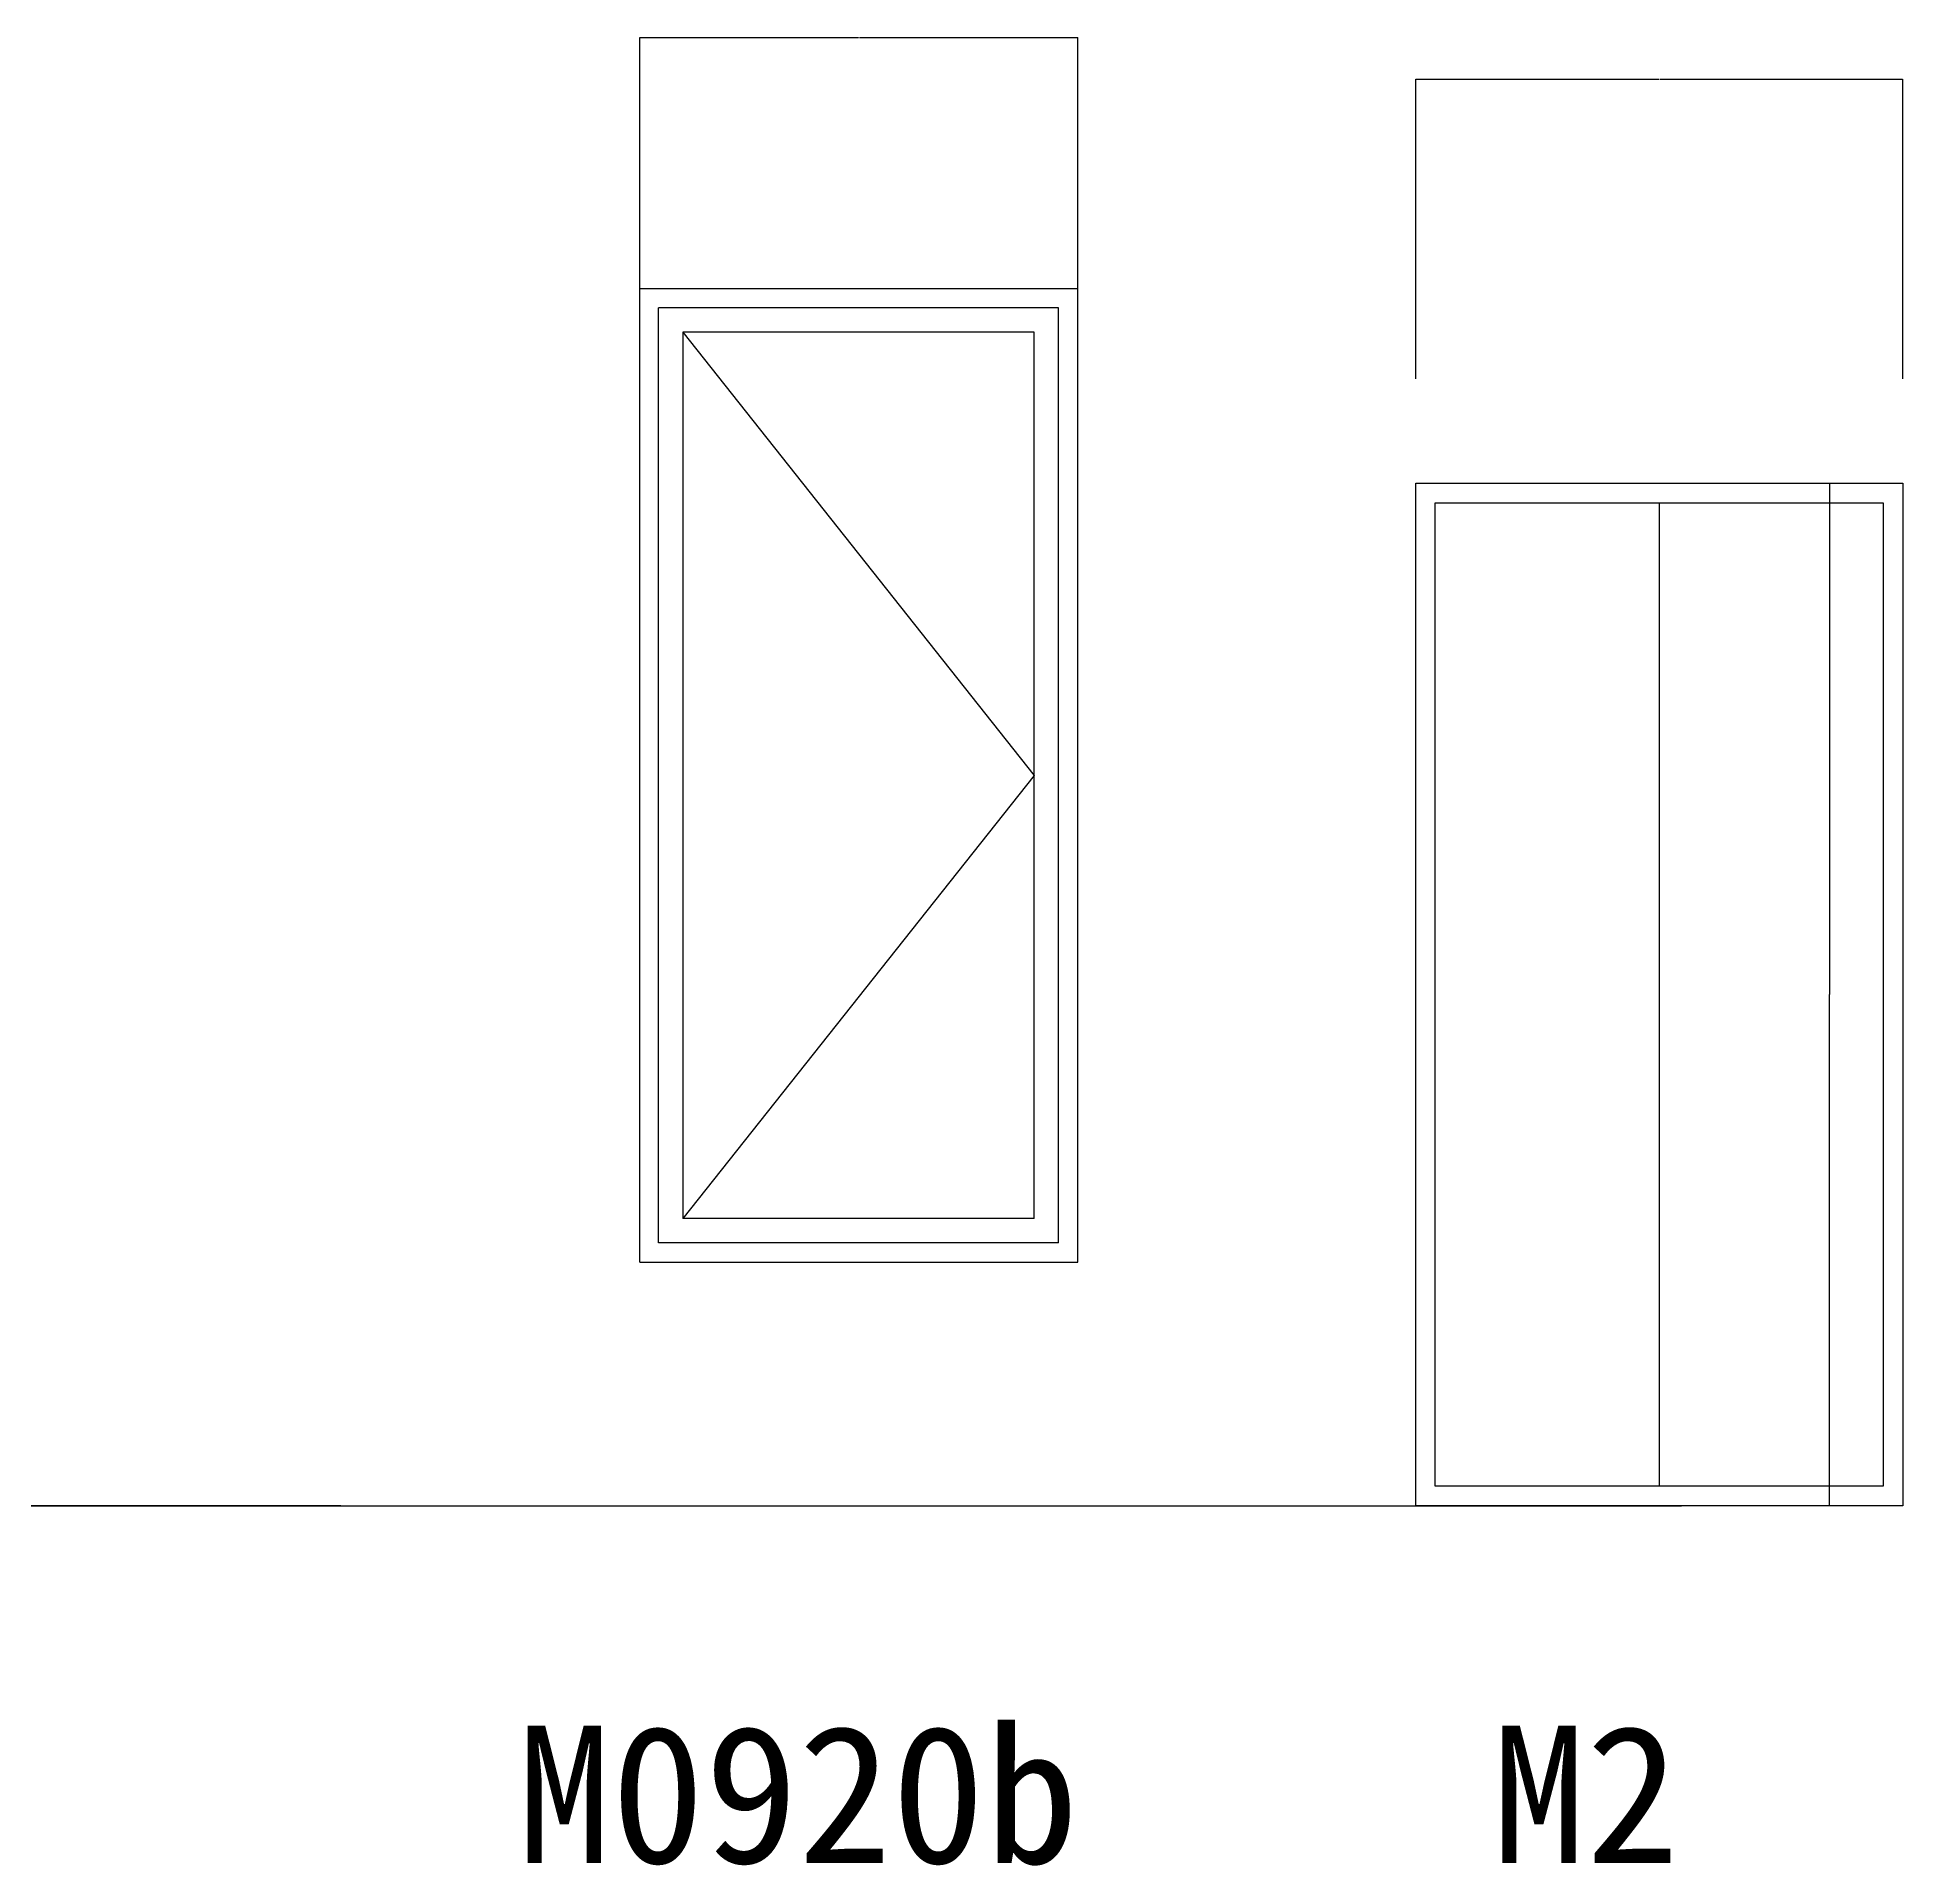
# Model space of a CAD drawing. Header units: metres. Extents: x 46426 to 130526, y 61608 to 121008.
# Drawn here: x 111629 to 119292, y 97723 to 105234 of the extents above; entities that cross this region are included whole.
import ezdxf

# ---------------------------------------------------------------- set-up
doc = ezdxf.new("R2010")
doc.units = ezdxf.units.M
for name, color, linetype in [('PUB_DIM', 3, 'Continuous'), ('TEXT2', 7, 'Continuous'), ('WINDOW', 7, 'Continuous')]:
    doc.layers.add(name, color=color, linetype=linetype)
doc.dimstyles.get("Standard").update_dxf_attribs({"dimtxt": 2.5, "dimasz": 2.5, "dimexe": 1.25, "dimexo": 0.625, "dimtad": 1, "dimcen": 2.5, "dimazin": 3, "dimtfac": 1, "dimtmove": 0, "dimatfit": 3})

# ---------------------------------------------------------------- blocks, each defined once
blk = doc.blocks.new('*D195')
for p, q in [((114104.01, 104002), (114104.01, 105233)), ((114104.26, 105233), (115002.01, 105233)), ((115006.01, 105233), (115903.76, 105233)), ((115904.01, 104002), (115904.01, 105233))]:
    blk.add_line(p, q)
at = {"layer": 'Defpoints'}
for p in [(114104.01, 105233), (114104.01, 104002), (115904.01, 104002)]:
    blk.add_point(p, dxfattribs=at)
at = {"layer": 'PUB_DIM', "insert": (115004.01, 105233), "char_height": 1, "attachment_point": 5}
blk.add_mtext('1800', dxfattribs=at)
blk = doc.blocks.new('*D196')
for p, q in [((118992, 103402), (118992, 101302)), ((118991.75, 101302), (118991.5, 101302)), ((118992, 99202), (118992, 101302)), ((118992, 101302), (118992, 101302)), ((118992.25, 101302), (118992.5, 101302))]:
    blk.add_line(p, q)
at = {"layer": 'Defpoints'}
for p in [(118992, 103402), (118992, 101302), (118992, 99202)]:
    blk.add_point(p, dxfattribs=at)
at = {"layer": 'PUB_DIM', "insert": (118992, 101303.125), "char_height": 1, "attachment_point": 5}
blk.add_mtext('0', dxfattribs=at)
blk = doc.blocks.new('*D197')
for p, q in [((117292, 103831), (117292, 105062)), ((117292.25, 105062), (118290, 105062)), ((118294, 105062), (119291.75, 105062)), ((119292, 103831), (119292, 105062))]:
    blk.add_line(p, q)
at = {"layer": 'Defpoints'}
for p in [(117292, 105062), (117292, 103831), (119292, 103831)]:
    blk.add_point(p, dxfattribs=at)
at = {"layer": 'PUB_DIM', "insert": (118292, 105062), "char_height": 1, "attachment_point": 5}
blk.add_mtext('2000', dxfattribs=at)

msp = doc.modelspace()

# ---------------------------------------------------------------- linework, layer by layer
at = {"layer": 'WINDOW'}
for p, q in [((114104.01, 104202), (115904.01, 104202)), ((114104.01, 100202), (114104.01, 104202)), ((115904.01, 100202), (115904.01, 104202)), ((114181.01, 100282), (114181.01, 104122)), ((115824.01, 104122, 83.13), (114181.01, 104122, 83.13)), ((115824.01, 100282), (115824.01, 104122)), ((115724.01, 104022), (114281.01, 104022)), ((114281.01, 104022), (114281.01, 100382)), ((115724.01, 100382), (115724.01, 104022)), ((118292, 103322), (118292, 99282)), ((115724.01, 100382), (114281.01, 100382)), ((115824.01, 100282, 83.13), (114181.01, 100282, 83.13)), ((114104.01, 100202), (115904.01, 100202)), ((89257.86, 99202), (118384, 99202)), ((112875.99, 99202), (109875.99, 99202)), ((112704.01, 99202), (115704.01, 99202))]:
    msp.add_line(p, q, dxfattribs=at)
msp.add_lwpolyline([(114281.01, 104022), (115724.01, 102202), (114281.01, 100382)], dxfattribs=at)
for points in [[(117292, 99202), (117292, 103402), (119292, 103402), (119292, 99202)], [(117372, 99282), (117372, 103322), (119212, 103322), (119212, 99282)]]:
    msp.add_lwpolyline(points, close=True, dxfattribs=at)

# ---------------------------------------------------------------- texts
at = {"layer": 'TEXT2'}
for s, p in [('M0920b', (113602.42, 97734.06)), ('M2', (117606.42, 97734.06))]:
    msp.add_text(s, height=564.3, dxfattribs=at).set_placement(p)

# ---------------------------------------------------------------- dimensions: what is measured, and where the dimension line sits
at = {"layer": 'PUB_DIM'}
for base, p1, p2, picture, middle in [((114104.01, 105233), (114104.01, 104002), (115904.01, 104002), '*D195', (115004.01, 105233)), ((117292, 105062), (117292, 103831), (119292, 103831), '*D197', (118292, 105062)), ((118992, 101302), (118992, 103402), (118992, 99202), '*D196', (118992, 101303.125))]:
    dim = msp.add_linear_dim(base=base, p1=p1, p2=p2, dimstyle='Standard', dxfattribs=at)
    dim.commit()
    dim.dimension.update_dxf_attribs({"geometry": picture, "text_midpoint": middle})

doc.saveas('drawing.dxf')
